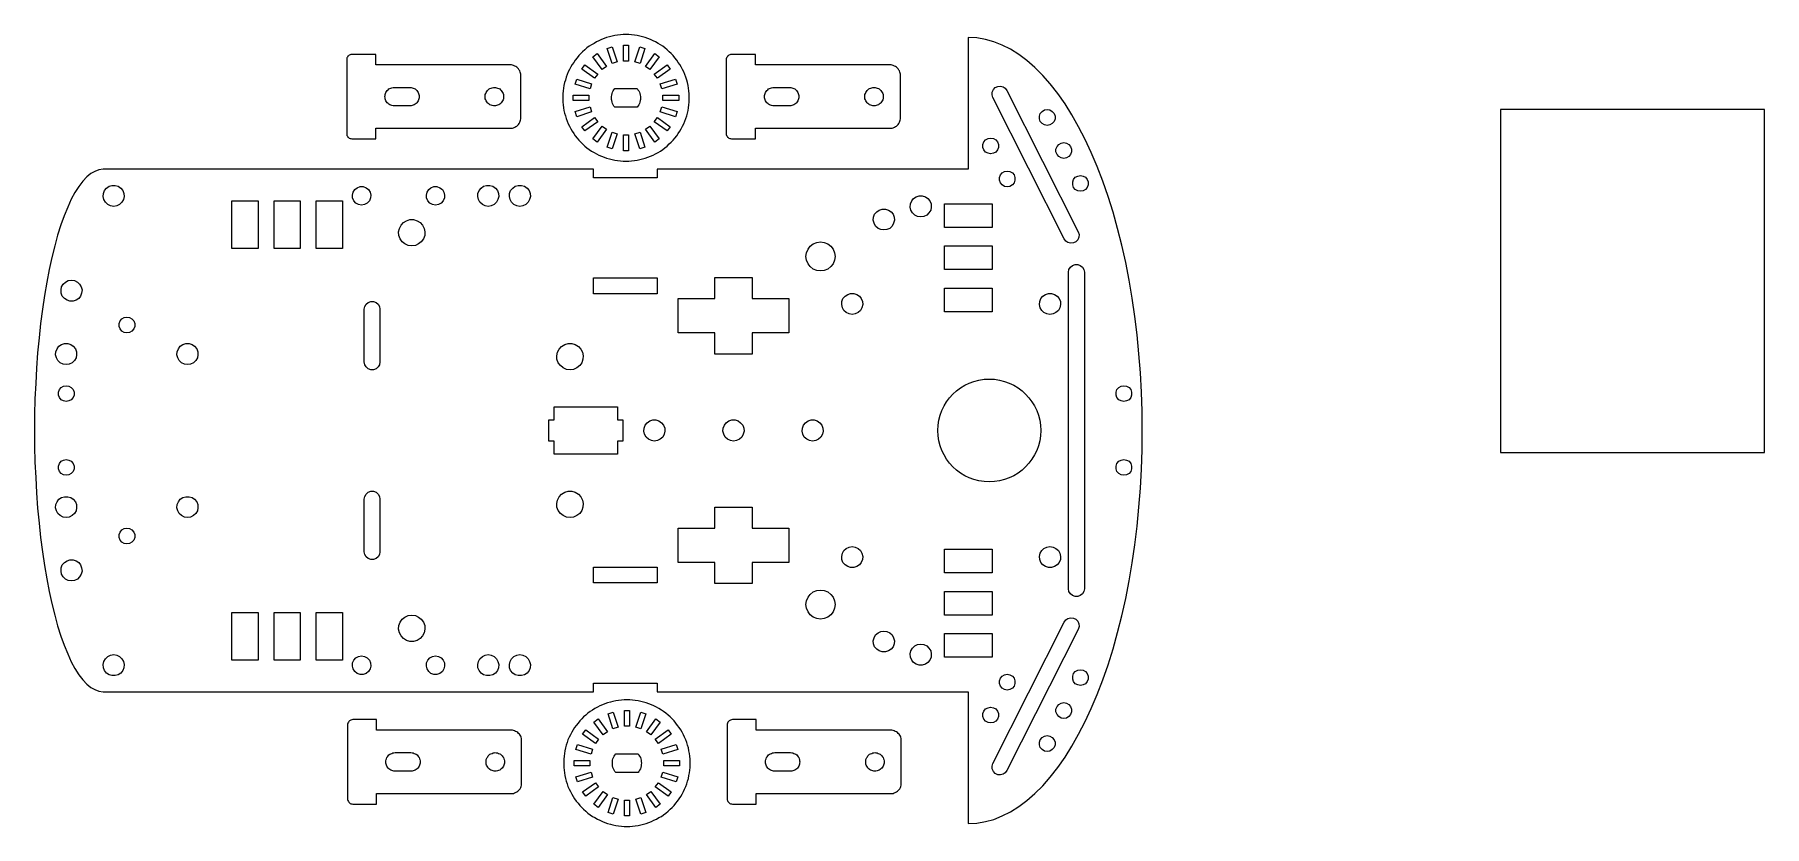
# Model space of a CAD drawing. Header units: inches. Extents: x -209 to 119, y 33 to 183.
import ezdxf

# ---------------------------------------------------------------- set-up
doc = ezdxf.new("R2010")
doc.units = ezdxf.units.IN
doc.header["$MEASUREMENT"] = 0
doc.layers.add('Layer 1', color=7, linetype='Continuous')

msp = doc.modelspace()

# ---------------------------------------------------------------- linework, layer by layer
msp.add_lwpolyline([(68.59, 168.8), (68.59, 103.8), (118.59, 103.8), (118.59, 168.8), (68.59, 168.8)])
msp.add_circle((-28.34, 107.98), 9.75)
at = {"layer": 'Layer 1', "lineweight": 0}
for points in [[(0.63, 111.63), (0.52, 115.26), (0.31, 118.89), (0.03, 122.49), (-0.33, 126.09), (-0.75, 129.58), (-1.24, 133.08), (-1.84, 136.5), (-2.48, 139.81), (-3.22, 143.09), (-4.03, 146.27), (-4.88, 149.37), (-5.83, 152.34), (-6.82, 155.23), (-7.88, 158.02), (-9.01, 160.66), (-10.17, 163.17), (-11.4, 165.57), (-12.67, 167.82), (-13.98, 169.91), (-15.36, 171.88), (-16.77, 173.68), (-18.21, 175.3), (-19.69, 176.82), (-21.21, 178.13), (-22.73, 179.25), (-24.32, 180.24), (-25.87, 181.05), (-27.49, 181.65), (-29.08, 182.11), (-30.7, 182.39), (-32.32, 182.46), (-32.32, 157.49), (-91.31, 157.49), (-91.31, 155.87), (-103.34, 155.87), (-103.34, 157.49), (-196.33, 157.49), (-197.11, 157.38), (-197.88, 157.1), (-198.66, 156.68), (-199.43, 156.04), (-200.18, 155.23), (-200.92, 154.24), (-201.66, 153.11), (-202.36, 151.81), (-203.03, 150.33), (-203.7, 148.7), (-204.34, 146.94), (-204.94, 145.03), (-205.5, 142.99), (-206.07, 140.8), (-206.56, 138.51), (-207.02, 136.11), (-207.44, 133.57), (-207.83, 130.99), (-208.18, 128.28), (-208.47, 125.53), (-208.75, 122.7), (-208.96, 119.81), (-209.1, 116.88), (-209.24, 113.96), (-209.31, 110.96), (-209.31, 107.96), (-209.31, 104.99), (-209.24, 102), (-209.1, 99.07), (-208.96, 96.14), (-208.75, 93.25), (-208.47, 90.42), (-208.18, 87.67), (-207.83, 84.96), (-207.44, 82.38), (-207.02, 79.84), (-206.56, 77.44), (-206.07, 75.15), (-205.5, 72.96), (-204.94, 70.92), (-204.34, 69.01), (-203.7, 67.25), (-203.03, 65.62), (-202.36, 64.14), (-201.66, 62.84), (-200.92, 61.67), (-200.18, 60.72), (-199.43, 59.91), (-198.66, 59.27), (-197.88, 58.85), (-197.11, 58.57), (-196.33, 58.46), (-103.34, 58.46), (-103.34, 60.09), (-91.31, 60.09), (-91.31, 58.46), (-32.32, 58.46), (-32.32, 33.49), (-30.7, 33.56), (-29.08, 33.84), (-27.49, 34.26), (-25.87, 34.9), (-24.32, 35.71), (-22.73, 36.7), (-21.21, 37.83), (-19.69, 39.13), (-18.21, 40.61), (-16.77, 42.27), (-15.36, 44.07), (-13.98, 46.05), (-12.67, 48.13), (-11.4, 50.38), (-10.17, 52.78), (-9.01, 55.29), (-7.88, 57.93), (-6.82, 60.72), (-5.83, 63.58), (-4.88, 66.58), (-4.03, 69.68), (-3.22, 72.86), (-2.48, 76.14), (-1.84, 79.45), (-1.24, 82.88), (-0.75, 86.33), (-0.33, 89.86), (0.03, 93.42), (0.31, 97.06), (0.52, 100.66), (0.63, 104.32), (0.66, 107.96), (0.63, 111.63)], [(-85.24, 171.81), (-85.28, 172.34), (-85.35, 172.87), (-85.45, 173.4), (-85.56, 173.93), (-85.7, 174.42), (-85.88, 174.95), (-86.05, 175.44), (-86.26, 175.94), (-86.48, 176.4), (-86.72, 176.89), (-87, 177.35), (-87.29, 177.77), (-87.6, 178.2), (-87.92, 178.62), (-88.27, 179.04), (-88.63, 179.43), (-89.02, 179.78), (-89.4, 180.14), (-89.83, 180.49), (-90.25, 180.81), (-90.67, 181.09), (-91.13, 181.37), (-91.59, 181.65), (-92.08, 181.86), (-92.54, 182.08), (-93.04, 182.29), (-93.57, 182.46), (-94.06, 182.61), (-94.59, 182.75), (-95.08, 182.85), (-95.61, 182.92), (-96.14, 182.99), (-96.67, 183.03), (-97.2, 183.03), (-97.73, 183.03), (-98.26, 182.99), (-98.79, 182.92), (-99.32, 182.85), (-99.85, 182.75), (-100.34, 182.61), (-100.87, 182.46), (-101.36, 182.29), (-101.86, 182.08), (-102.35, 181.86), (-102.81, 181.65), (-103.27, 181.37), (-103.73, 181.09), (-104.18, 180.81), (-104.61, 180.49), (-105, 180.14), (-105.42, 179.78), (-105.77, 179.43), (-106.16, 179.04), (-106.48, 178.62), (-106.83, 178.2), (-107.11, 177.77), (-107.43, 177.35), (-107.68, 176.89), (-107.92, 176.4), (-108.17, 175.94), (-108.38, 175.44), (-108.56, 174.95), (-108.7, 174.42), (-108.84, 173.93), (-108.98, 173.4), (-109.05, 172.87), (-109.12, 172.34), (-109.19, 171.81), (-109.19, 171.28), (-109.19, 170.75), (-109.19, 170.22), (-109.12, 169.69), (-109.05, 169.16), (-108.98, 168.67), (-108.84, 168.14), (-108.7, 167.61), (-108.56, 167.12), (-108.38, 166.62), (-108.17, 166.13), (-107.92, 165.64), (-107.68, 165.18), (-107.43, 164.72), (-107.11, 164.3), (-106.83, 163.84), (-106.48, 163.41), (-106.16, 163.03), (-105.77, 162.64), (-105.42, 162.29), (-105, 161.9), (-104.61, 161.58), (-104.18, 161.26), (-103.73, 160.95), (-103.27, 160.7), (-102.81, 160.42), (-102.35, 160.2), (-101.86, 159.96), (-101.36, 159.78), (-100.87, 159.6), (-100.34, 159.46), (-99.85, 159.32), (-99.32, 159.22), (-98.79, 159.15), (-98.26, 159.08), (-97.73, 159.04), (-97.2, 159.04), (-96.67, 159.04), (-96.14, 159.08), (-95.61, 159.15), (-95.08, 159.22), (-94.59, 159.32), (-94.06, 159.46), (-93.57, 159.6), (-93.04, 159.78), (-92.54, 159.96), (-92.08, 160.2), (-91.59, 160.42), (-91.13, 160.7), (-90.67, 160.95), (-90.25, 161.26), (-89.83, 161.58), (-89.4, 161.9), (-89.02, 162.29), (-88.63, 162.64), (-88.27, 163.03), (-87.92, 163.41), (-87.6, 163.84), (-87.29, 164.3), (-87, 164.72), (-86.72, 165.18), (-86.48, 165.64), (-86.26, 166.13), (-86.05, 166.62), (-85.88, 167.12), (-85.7, 167.61), (-85.56, 168.14), (-85.45, 168.67), (-85.35, 169.16), (-85.28, 169.69), (-85.24, 170.22), (-85.21, 170.75), (-85.21, 171.28), (-85.24, 171.81)], [(-99.81, 180.7), (-98.89, 177.84), (-99.85, 177.53), (-100.76, 180.38), (-99.81, 180.7)], [(-97.69, 181.02), (-96.71, 181.02), (-96.71, 178.02), (-97.69, 178.02), (-97.69, 181.02)], [(-94.55, 177.53), (-95.51, 177.84), (-94.59, 180.7), (-93.64, 180.38), (-94.55, 177.53)], [(-117.2, 175.71), (-117.27, 175.93), (-117.34, 176.14), (-117.45, 176.31), (-117.59, 176.53), (-117.73, 176.67), (-117.91, 176.84), (-118.08, 176.95), (-118.3, 177.06), (-118.51, 177.16), (-118.72, 177.23), (-118.93, 177.27), (-119.14, 177.27), (-144.65, 177.27), (-144.65, 179.28), (-149.16, 179.28), (-149.34, 179.24), (-149.52, 179.21), (-149.66, 179.14), (-149.8, 179.03), (-149.94, 178.93), (-150.01, 178.78), (-150.12, 178.61), (-150.15, 178.43), (-150.15, 178.25), (-150.15, 164.25), (-150.15, 164.11), (-150.12, 163.93), (-150.01, 163.76), (-149.94, 163.61), (-149.8, 163.51), (-149.66, 163.4), (-149.52, 163.33), (-149.34, 163.3), (-149.16, 163.26), (-144.65, 163.26), (-144.65, 165.27), (-119.14, 165.27), (-118.93, 165.27), (-118.72, 165.31), (-118.51, 165.38), (-118.3, 165.45), (-118.08, 165.59), (-117.91, 165.7), (-117.73, 165.84), (-117.59, 166.01), (-117.45, 166.19), (-117.34, 166.4), (-117.27, 166.61), (-117.2, 166.82), (-117.17, 167.04), (-117.17, 167.28), (-117.17, 175.26), (-117.17, 175.5), (-117.2, 175.71)], [(-105, 177.31), (-102.56, 175.55), (-103.16, 174.74), (-105.6, 176.5), (-105, 177.31)], [(-101.72, 176.4), (-103.48, 178.83), (-102.67, 179.43), (-100.9, 177), (-101.72, 176.4)], [(-91.73, 179.43), (-90.92, 178.83), (-92.68, 176.4), (-93.5, 177), (-91.73, 179.43)], [(-89.4, 177.31), (-88.84, 176.5), (-91.24, 174.74), (-91.84, 175.55), (-89.4, 177.31)], [(-45.24, 175.71), (-45.31, 175.93), (-45.38, 176.14), (-45.48, 176.31), (-45.62, 176.53), (-45.76, 176.67), (-45.94, 176.84), (-46.12, 176.95), (-46.33, 177.06), (-46.54, 177.16), (-46.75, 177.23), (-46.96, 177.27), (-47.18, 177.27), (-72.68, 177.27), (-72.68, 179.28), (-77.2, 179.28), (-77.37, 179.24), (-77.55, 179.21), (-77.69, 179.14), (-77.83, 179.03), (-77.97, 178.93), (-78.04, 178.78), (-78.15, 178.61), (-78.19, 178.43), (-78.19, 178.25), (-78.19, 164.25), (-78.19, 164.11), (-78.15, 163.93), (-78.04, 163.76), (-77.97, 163.61), (-77.83, 163.51), (-77.69, 163.4), (-77.55, 163.33), (-77.37, 163.3), (-77.2, 163.26), (-72.68, 163.26), (-72.68, 165.27), (-47.18, 165.27), (-46.96, 165.27), (-46.75, 165.31), (-46.54, 165.38), (-46.33, 165.45), (-46.12, 165.59), (-45.94, 165.7), (-45.76, 165.84), (-45.62, 166.01), (-45.48, 166.19), (-45.38, 166.4), (-45.31, 166.61), (-45.24, 166.82), (-45.2, 167.04), (-45.2, 167.28), (-45.2, 175.26), (-45.2, 175.5), (-45.24, 175.71)], [(-106.55, 174.6), (-103.73, 173.68), (-104.01, 172.73), (-106.87, 173.65), (-106.55, 174.6)], [(-87.85, 174.6), (-87.53, 173.65), (-90.39, 172.73), (-90.71, 173.68), (-87.85, 174.6)], [(-136.43, 171.06), (-136.46, 170.85), (-136.53, 170.63), (-136.61, 170.46), (-136.71, 170.28), (-136.85, 170.11), (-136.99, 169.96), (-137.17, 169.82), (-137.35, 169.72), (-137.52, 169.65), (-137.73, 169.58), (-137.95, 169.54), (-138.16, 169.51), (-141.16, 169.51), (-141.37, 169.54), (-141.58, 169.58), (-141.79, 169.65), (-141.97, 169.72), (-142.14, 169.82), (-142.32, 169.96), (-142.46, 170.11), (-142.6, 170.28), (-142.71, 170.46), (-142.78, 170.63), (-142.85, 170.85), (-142.88, 171.06), (-142.92, 171.27), (-142.88, 171.48), (-142.85, 171.69), (-142.78, 171.87), (-142.71, 172.08), (-142.6, 172.26), (-142.46, 172.43), (-142.32, 172.58), (-142.14, 172.72), (-141.97, 172.82), (-141.79, 172.89), (-141.58, 172.96), (-141.37, 173), (-141.16, 173.03), (-138.16, 173.03), (-137.95, 173), (-137.73, 172.96), (-137.52, 172.89), (-137.35, 172.82), (-137.17, 172.72), (-136.99, 172.58), (-136.85, 172.43), (-136.71, 172.26), (-136.61, 172.08), (-136.53, 171.87), (-136.46, 171.69), (-136.43, 171.48), (-136.39, 171.27), (-136.43, 171.06)], [(-120.41, 171.27), (-120.41, 171.06), (-120.45, 170.85), (-120.52, 170.63), (-120.62, 170.46), (-120.73, 170.28), (-120.84, 170.11), (-121.01, 169.96), (-121.15, 169.82), (-121.33, 169.72), (-121.54, 169.65), (-121.75, 169.58), (-121.96, 169.54), (-122.18, 169.51), (-122.35, 169.54), (-122.56, 169.58), (-122.78, 169.65), (-122.99, 169.72), (-123.16, 169.82), (-123.31, 169.96), (-123.48, 170.11), (-123.59, 170.28), (-123.69, 170.46), (-123.8, 170.63), (-123.87, 170.85), (-123.91, 171.06), (-123.91, 171.27), (-123.91, 171.48), (-123.87, 171.69), (-123.8, 171.87), (-123.69, 172.08), (-123.59, 172.26), (-123.48, 172.43), (-123.31, 172.58), (-123.16, 172.72), (-122.99, 172.82), (-122.78, 172.89), (-122.56, 172.96), (-122.35, 173), (-122.18, 173.03), (-121.96, 173), (-121.75, 172.96), (-121.54, 172.89), (-121.33, 172.82), (-121.15, 172.72), (-121.01, 172.58), (-120.84, 172.43), (-120.73, 172.26), (-120.62, 172.08), (-120.52, 171.87), (-120.45, 171.69), (-120.41, 171.48), (-120.41, 171.27)], [(-107.22, 170.54), (-107.22, 171.53), (-104.22, 171.53), (-104.22, 170.54), (-107.22, 170.54)], [(-99.32, 169.27), (-99.49, 169.48), (-99.63, 169.73), (-99.74, 169.98), (-99.85, 170.22), (-99.92, 170.51), (-99.95, 170.75), (-99.95, 171.03), (-99.95, 171.32), (-99.92, 171.56), (-99.85, 171.85), (-99.74, 172.09), (-99.63, 172.34), (-99.49, 172.55), (-99.32, 172.8), (-95.08, 172.8), (-94.94, 172.55), (-94.8, 172.34), (-94.66, 172.09), (-94.59, 171.85), (-94.52, 171.56), (-94.48, 171.32), (-94.45, 171.03), (-94.48, 170.75), (-94.52, 170.51), (-94.59, 170.22), (-94.66, 169.98), (-94.8, 169.73), (-94.94, 169.48), (-95.08, 169.27), (-99.32, 169.27)], [(-87.22, 170.54), (-90.21, 170.54), (-90.21, 171.53), (-87.22, 171.53), (-87.22, 170.54)], [(-64.46, 171.06), (-64.5, 170.85), (-64.57, 170.63), (-64.64, 170.46), (-64.74, 170.28), (-64.89, 170.11), (-65.03, 169.96), (-65.2, 169.82), (-65.38, 169.72), (-65.56, 169.65), (-65.77, 169.58), (-65.98, 169.54), (-66.19, 169.51), (-69.19, 169.51), (-69.4, 169.54), (-69.61, 169.58), (-69.82, 169.65), (-70, 169.72), (-70.18, 169.82), (-70.35, 169.96), (-70.49, 170.11), (-70.64, 170.28), (-70.74, 170.46), (-70.81, 170.63), (-70.88, 170.85), (-70.92, 171.06), (-70.95, 171.27), (-70.92, 171.48), (-70.88, 171.69), (-70.81, 171.87), (-70.74, 172.08), (-70.64, 172.26), (-70.49, 172.43), (-70.35, 172.58), (-70.18, 172.72), (-70, 172.82), (-69.82, 172.89), (-69.61, 172.96), (-69.4, 173), (-69.19, 173.03), (-66.19, 173.03), (-65.98, 173), (-65.77, 172.96), (-65.56, 172.89), (-65.38, 172.82), (-65.2, 172.72), (-65.03, 172.58), (-64.89, 172.43), (-64.74, 172.26), (-64.64, 172.08), (-64.57, 171.87), (-64.5, 171.69), (-64.46, 171.48), (-64.43, 171.27), (-64.46, 171.06)], [(-48.45, 171.27), (-48.45, 171.06), (-48.48, 170.85), (-48.55, 170.63), (-48.66, 170.46), (-48.76, 170.28), (-48.87, 170.11), (-49.05, 169.96), (-49.19, 169.82), (-49.36, 169.72), (-49.57, 169.65), (-49.79, 169.58), (-50, 169.54), (-50.21, 169.51), (-50.39, 169.54), (-50.6, 169.58), (-50.81, 169.65), (-51.02, 169.72), (-51.2, 169.82), (-51.34, 169.96), (-51.52, 170.11), (-51.62, 170.28), (-51.73, 170.46), (-51.83, 170.63), (-51.9, 170.85), (-51.94, 171.06), (-51.94, 171.27), (-51.94, 171.48), (-51.9, 171.69), (-51.83, 171.87), (-51.73, 172.08), (-51.62, 172.26), (-51.52, 172.43), (-51.34, 172.58), (-51.2, 172.72), (-51.02, 172.82), (-50.81, 172.89), (-50.6, 172.96), (-50.39, 173), (-50.21, 173.03), (-50, 173), (-49.79, 172.96), (-49.57, 172.89), (-49.36, 172.82), (-49.19, 172.72), (-49.05, 172.58), (-48.87, 172.43), (-48.76, 172.26), (-48.66, 172.08), (-48.55, 171.87), (-48.48, 171.69), (-48.45, 171.48), (-48.45, 171.27)], [(-27.77, 172.09), (-27.56, 172.59), (-27.21, 172.97), (-26.75, 173.19), (-26.22, 173.26), (-25.73, 173.15), (-25.3, 172.87), (-24.99, 172.45), (-11.47, 145.63), (-11.33, 145.14), (-11.37, 144.65), (-11.58, 144.15), (-11.93, 143.76), (-12.39, 143.55), (-12.92, 143.48), (-13.42, 143.59), (-13.84, 143.87), (-14.16, 144.29), (-27.67, 171.11), (-27.81, 171.6), (-27.77, 172.09)], [(-106.55, 167.47), (-106.87, 168.42), (-104.01, 169.34), (-103.73, 168.39), (-106.55, 167.47)], [(-105, 164.76), (-105.6, 165.57), (-103.16, 167.33), (-102.56, 166.52), (-105, 164.76)], [(-89.4, 164.76), (-91.84, 166.52), (-91.24, 167.33), (-88.84, 165.57), (-89.4, 164.76)], [(-87.85, 167.47), (-90.71, 168.39), (-90.39, 169.34), (-87.53, 168.42), (-87.85, 167.47)], [(-18.85, 167.58), (-18.67, 168.07), (-18.32, 168.46), (-17.9, 168.74), (-17.37, 168.81), (-16.84, 168.74), (-16.41, 168.46), (-16.06, 168.07), (-15.88, 167.58), (-15.88, 167.05), (-16.06, 166.55), (-16.41, 166.17), (-16.84, 165.92), (-17.37, 165.81), (-17.9, 165.92), (-18.32, 166.17), (-18.67, 166.55), (-18.85, 167.05), (-18.85, 167.58)], [(-102.67, 162.64), (-103.48, 163.24), (-101.72, 165.67), (-100.9, 165.07), (-102.67, 162.64)], [(-99.81, 161.37), (-100.76, 161.69), (-99.85, 164.54), (-98.89, 164.23), (-99.81, 161.37)], [(-96.71, 161.02), (-97.69, 161.02), (-97.69, 164.01), (-96.71, 164.01), (-96.71, 161.02)], [(-94.59, 161.37), (-95.51, 164.23), (-94.55, 164.54), (-93.64, 161.69), (-94.59, 161.37)], [(-91.73, 162.64), (-93.5, 165.07), (-92.68, 165.67), (-90.92, 163.24), (-91.73, 162.64)], [(-29.57, 162.18), (-29.4, 162.67), (-29.04, 163.06), (-28.58, 163.34), (-28.09, 163.41), (-27.56, 163.34), (-27.1, 163.06), (-26.79, 162.67), (-26.61, 162.18), (-26.61, 161.65), (-26.79, 161.16), (-27.1, 160.77), (-27.56, 160.52), (-28.09, 160.42), (-28.58, 160.52), (-29.04, 160.77), (-29.4, 161.16), (-29.57, 161.65), (-29.57, 162.18)], [(-15.71, 161.33), (-15.5, 161.83), (-15.18, 162.22), (-14.72, 162.46), (-14.23, 162.57), (-13.7, 162.46), (-13.24, 162.22), (-12.92, 161.83), (-12.74, 161.33), (-12.74, 160.8), (-12.92, 160.31), (-13.24, 159.92), (-13.7, 159.68), (-14.23, 159.57), (-14.72, 159.68), (-15.18, 159.92), (-15.5, 160.31), (-15.71, 160.8), (-15.71, 161.33)], [(-196.26, 152.9), (-196.05, 153.47), (-195.7, 153.92), (-195.2, 154.28), (-194.64, 154.45), (-194.04, 154.45), (-193.47, 154.28), (-192.98, 153.92), (-192.59, 153.47), (-192.38, 152.9), (-192.34, 152.34), (-192.45, 151.74), (-192.77, 151.24), (-193.19, 150.82), (-193.72, 150.57), (-194.32, 150.47), (-194.92, 150.57), (-195.45, 150.82), (-195.87, 151.24), (-196.19, 151.74), (-196.33, 152.34), (-196.26, 152.9)], [(-148.92, 153.18), (-148.6, 153.64), (-148.14, 154), (-147.61, 154.21), (-147.05, 154.21), (-146.48, 154), (-146.02, 153.64), (-145.71, 153.18), (-145.57, 152.62), (-145.64, 152.06), (-145.85, 151.53), (-146.24, 151.1), (-146.77, 150.82), (-147.33, 150.71), (-147.89, 150.82), (-148.39, 151.1), (-148.78, 151.53), (-149.02, 152.06), (-149.06, 152.62), (-148.92, 153.18)], [(-131.63, 152.06), (-131.84, 151.53), (-132.27, 151.1), (-132.76, 150.82), (-133.32, 150.71), (-133.89, 150.82), (-134.38, 151.1), (-134.77, 151.53), (-135.02, 152.06), (-135.05, 152.62), (-134.91, 153.18), (-134.59, 153.64), (-134.17, 154), (-133.61, 154.21), (-133.04, 154.21), (-132.48, 154), (-132.02, 153.64), (-131.74, 153.18), (-131.6, 152.62), (-131.63, 152.06)], [(-121.47, 151.74), (-121.75, 151.24), (-122.21, 150.82), (-122.74, 150.57), (-123.34, 150.47), (-123.91, 150.57), (-124.43, 150.82), (-124.89, 151.24), (-125.18, 151.74), (-125.32, 152.34), (-125.28, 152.9), (-125.07, 153.47), (-124.68, 153.92), (-124.19, 154.28), (-123.62, 154.45), (-123.02, 154.45), (-122.46, 154.28), (-121.96, 153.92), (-121.58, 153.47), (-121.37, 152.9), (-121.33, 152.34), (-121.47, 151.74)], [(-115.47, 151.74), (-115.76, 151.24), (-116.18, 150.82), (-116.74, 150.57), (-117.31, 150.47), (-117.91, 150.57), (-118.44, 150.82), (-118.9, 151.24), (-119.18, 151.74), (-119.32, 152.34), (-119.28, 152.9), (-119.07, 153.47), (-118.68, 153.92), (-118.19, 154.28), (-117.63, 154.45), (-117.03, 154.45), (-116.46, 154.28), (-115.97, 153.92), (-115.58, 153.47), (-115.37, 152.9), (-115.33, 152.34), (-115.47, 151.74)], [(-23.47, 155.94), (-23.47, 155.41), (-23.65, 154.91), (-23.96, 154.52), (-24.42, 154.24), (-24.92, 154.17), (-25.44, 154.24), (-25.9, 154.52), (-26.22, 154.91), (-26.4, 155.41), (-26.4, 155.94), (-26.22, 156.43), (-25.9, 156.82), (-25.44, 157.06), (-24.92, 157.17), (-24.42, 157.06), (-23.96, 156.82), (-23.65, 156.43), (-23.47, 155.94)], [(-9.61, 154.56), (-9.78, 154.07), (-10.1, 153.68), (-10.56, 153.4), (-11.05, 153.33), (-11.58, 153.4), (-12.04, 153.68), (-12.36, 154.07), (-12.53, 154.56), (-12.53, 155.09), (-12.36, 155.58), (-12.04, 155.97), (-11.58, 156.22), (-11.05, 156.32), (-10.56, 156.22), (-10.1, 155.97), (-9.78, 155.58), (-9.61, 155.09), (-9.61, 154.56)], [(-166.91, 142.46), (-171.92, 142.46), (-171.92, 151.49), (-166.91, 151.49), (-166.91, 142.46)], [(-158.94, 142.46), (-163.91, 142.46), (-163.91, 151.49), (-158.94, 151.49), (-158.94, 142.46)], [(-150.93, 142.46), (-155.94, 142.46), (-155.94, 151.49), (-150.93, 151.49), (-150.93, 142.46)], [(-39.45, 149.73), (-39.77, 149.23), (-40.19, 148.81), (-40.72, 148.56), (-41.32, 148.46), (-41.92, 148.56), (-42.45, 148.81), (-42.87, 149.23), (-43.19, 149.73), (-43.33, 150.33), (-43.26, 150.93), (-43.05, 151.49), (-42.7, 151.95), (-42.2, 152.27), (-41.64, 152.44), (-41.04, 152.44), (-40.44, 152.27), (-39.98, 151.95), (-39.59, 151.49), (-39.38, 150.93), (-39.34, 150.33), (-39.45, 149.73)], [(-36.84, 150.96), (-27.81, 150.96), (-27.81, 146.48), (-36.84, 146.48), (-36.84, 150.96)], [(-135.37, 144.96), (-135.62, 144.33), (-136.01, 143.76), (-136.53, 143.34), (-137.13, 143.06), (-137.84, 142.99), (-138.51, 143.06), (-139.11, 143.34), (-139.64, 143.76), (-140.03, 144.33), (-140.27, 144.96), (-140.31, 145.63), (-140.17, 146.3), (-139.85, 146.9), (-139.39, 147.4), (-138.83, 147.75), (-138.16, 147.96), (-137.49, 147.96), (-136.82, 147.75), (-136.25, 147.4), (-135.79, 146.9), (-135.48, 146.3), (-135.34, 145.63), (-135.37, 144.96)], [(-46.47, 147.26), (-46.75, 146.73), (-47.21, 146.3), (-47.74, 146.06), (-48.34, 145.99), (-48.9, 146.06), (-49.43, 146.3), (-49.89, 146.73), (-50.17, 147.26), (-50.32, 147.82), (-50.28, 148.42), (-50.07, 148.99), (-49.68, 149.44), (-49.19, 149.76), (-48.62, 149.94), (-48.02, 149.94), (-47.46, 149.76), (-46.96, 149.44), (-46.58, 148.99), (-46.36, 148.42), (-46.33, 147.82), (-46.47, 147.26)], [(-57.65, 140.27), (-57.94, 139.6), (-58.39, 139.04), (-58.96, 138.58), (-59.63, 138.33), (-60.33, 138.23), (-61.04, 138.33), (-61.71, 138.58), (-62.27, 139.04), (-62.7, 139.6), (-62.98, 140.27), (-63.09, 140.98), (-62.98, 141.68), (-62.7, 142.35), (-62.27, 142.92), (-61.71, 143.34), (-61.04, 143.62), (-60.33, 143.73), (-59.63, 143.62), (-58.96, 143.34), (-58.39, 142.92), (-57.94, 142.35), (-57.65, 141.68), (-57.58, 140.98), (-57.65, 140.27)], [(-36.84, 142.99), (-27.81, 142.99), (-27.81, 138.47), (-36.84, 138.47), (-36.84, 142.99)], [(-11.09, 139.28), (-10.66, 138.93), (-10.42, 138.47), (-10.31, 137.98), (-10.31, 77.97), (-10.42, 77.48), (-10.66, 77.02), (-11.09, 76.67), (-11.55, 76.49), (-12.07, 76.49), (-12.57, 76.67), (-12.96, 77.02), (-13.24, 77.48), (-13.31, 77.97), (-13.31, 137.98), (-13.24, 138.47), (-12.96, 138.93), (-12.57, 139.28), (-12.07, 139.46), (-11.55, 139.46), (-11.09, 139.28)], [(-200.39, 134.03), (-200.6, 133.46), (-200.95, 133.01), (-201.45, 132.69), (-202.01, 132.51), (-202.61, 132.51), (-203.17, 132.69), (-203.67, 133.01), (-204.06, 133.46), (-204.27, 134.03), (-204.3, 134.63), (-204.2, 135.19), (-203.88, 135.72), (-203.46, 136.11), (-202.93, 136.39), (-202.33, 136.46), (-201.73, 136.39), (-201.2, 136.11), (-200.78, 135.72), (-200.46, 135.19), (-200.32, 134.63), (-200.39, 134.03)], [(-103.34, 136.89), (-91.31, 136.89), (-91.31, 133.89), (-103.34, 133.89), (-103.34, 136.89)], [(-66.33, 126.48), (-73.32, 126.48), (-73.32, 122.46), (-80.34, 122.46), (-80.34, 126.48), (-87.32, 126.48), (-87.32, 132.97), (-80.34, 132.97), (-80.34, 136.96), (-73.32, 136.96), (-73.32, 132.97), (-66.33, 132.97), (-66.33, 126.48)], [(-36.84, 134.98), (-27.81, 134.98), (-27.81, 130.47), (-36.84, 130.47), (-36.84, 134.98)], [(-143.84, 120.98), (-143.91, 120.45), (-144.19, 120.02), (-144.58, 119.67), (-145.07, 119.49), (-145.6, 119.49), (-146.06, 119.67), (-146.48, 120.02), (-146.73, 120.45), (-146.84, 120.98), (-146.84, 130.96), (-146.73, 131.49), (-146.48, 131.95), (-146.06, 132.26), (-145.6, 132.44), (-145.07, 132.44), (-144.58, 132.26), (-144.19, 131.95), (-143.91, 131.49), (-143.84, 130.96), (-143.84, 120.98)], [(-52.47, 131.24), (-52.75, 130.71), (-53.21, 130.32), (-53.74, 130.08), (-54.34, 129.97), (-54.9, 130.08), (-55.47, 130.32), (-55.89, 130.71), (-56.17, 131.24), (-56.31, 131.84), (-56.28, 132.41), (-56.07, 132.97), (-55.68, 133.43), (-55.18, 133.78), (-54.62, 133.96), (-54.02, 133.96), (-53.46, 133.78), (-52.96, 133.43), (-52.61, 132.97), (-52.36, 132.41), (-52.33, 131.84), (-52.47, 131.24)], [(-14.97, 131.24), (-15.25, 130.71), (-15.71, 130.32), (-16.24, 130.08), (-16.84, 129.97), (-17.4, 130.08), (-17.97, 130.32), (-18.39, 130.71), (-18.67, 131.24), (-18.81, 131.84), (-18.78, 132.41), (-18.57, 132.97), (-18.18, 133.43), (-17.68, 133.78), (-17.12, 133.96), (-16.52, 133.96), (-15.96, 133.78), (-15.46, 133.43), (-15.11, 132.97), (-14.86, 132.41), (-14.83, 131.84), (-14.97, 131.24)], [(-190.33, 127.71), (-190.51, 127.22), (-190.86, 126.83), (-191.32, 126.55), (-191.81, 126.48), (-192.34, 126.55), (-192.8, 126.83), (-193.12, 127.22), (-193.3, 127.71), (-193.3, 128.24), (-193.12, 128.74), (-192.8, 129.12), (-192.34, 129.37), (-191.81, 129.48), (-191.32, 129.37), (-190.86, 129.12), (-190.51, 128.74), (-190.33, 128.24), (-190.33, 127.71)], [(-205.26, 122.92), (-205.04, 123.48), (-204.69, 123.94), (-204.2, 124.29), (-203.63, 124.47), (-203.03, 124.47), (-202.47, 124.29), (-201.97, 123.94), (-201.59, 123.48), (-201.38, 122.92), (-201.34, 122.32), (-201.45, 121.75), (-201.76, 121.22), (-202.19, 120.83), (-202.75, 120.55), (-203.32, 120.48), (-203.92, 120.55), (-204.44, 120.83), (-204.9, 121.22), (-205.19, 121.75), (-205.33, 122.32), (-205.26, 122.92)], [(-178.44, 121.75), (-178.76, 121.22), (-179.19, 120.83), (-179.75, 120.55), (-180.31, 120.48), (-180.91, 120.55), (-181.44, 120.83), (-181.9, 121.22), (-182.18, 121.75), (-182.33, 122.32), (-182.29, 122.92), (-182.04, 123.48), (-181.69, 123.94), (-181.2, 124.29), (-180.63, 124.47), (-180.03, 124.47), (-179.47, 124.29), (-178.97, 123.94), (-178.59, 123.48), (-178.37, 122.92), (-178.34, 122.32), (-178.44, 121.75)], [(-110.18, 122.81), (-109.86, 123.41), (-109.41, 123.9), (-108.81, 124.26), (-108.17, 124.47), (-107.47, 124.47), (-106.83, 124.26), (-106.23, 123.9), (-105.77, 123.41), (-105.45, 122.81), (-105.31, 122.14), (-105.38, 121.47), (-105.6, 120.83), (-105.98, 120.27), (-106.51, 119.85), (-107.15, 119.56), (-107.82, 119.46), (-108.49, 119.56), (-109.12, 119.85), (-109.65, 120.27), (-110.04, 120.83), (-110.29, 121.47), (-110.32, 122.14), (-110.18, 122.81)], [(-202.01, 114.24), (-202.36, 113.81), (-202.82, 113.57), (-203.32, 113.46), (-203.84, 113.57), (-204.3, 113.81), (-204.62, 114.24), (-204.8, 114.7), (-204.8, 115.23), (-204.62, 115.72), (-204.3, 116.11), (-203.84, 116.39), (-203.32, 116.46), (-202.82, 116.39), (-202.36, 116.11), (-202.01, 115.72), (-201.83, 115.23), (-201.83, 114.7), (-202.01, 114.24)], [(-1.35, 114.7), (-1.53, 114.24), (-1.84, 113.81), (-2.3, 113.57), (-2.83, 113.46), (-3.33, 113.57), (-3.78, 113.81), (-4.14, 114.24), (-4.31, 114.7), (-4.31, 115.23), (-4.14, 115.72), (-3.78, 116.11), (-3.33, 116.39), (-2.83, 116.46), (-2.3, 116.39), (-1.84, 116.11), (-1.53, 115.72), (-1.35, 115.23), (-1.35, 114.7)], [(-110.82, 103.48), (-110.82, 105.98), (-111.84, 105.98), (-111.84, 109.97), (-110.82, 109.97), (-110.82, 112.47), (-98.82, 112.47), (-98.82, 109.97), (-97.83, 109.97), (-97.83, 105.98), (-98.82, 105.98), (-98.82, 103.48), (-110.82, 103.48)], [(-89.97, 107.25), (-90.25, 106.72), (-90.71, 106.34), (-91.24, 106.05), (-91.84, 105.98), (-92.4, 106.05), (-92.97, 106.34), (-93.39, 106.72), (-93.67, 107.25), (-93.81, 107.82), (-93.78, 108.42), (-93.57, 108.98), (-93.18, 109.44), (-92.68, 109.79), (-92.12, 109.97), (-91.52, 109.97), (-90.96, 109.79), (-90.46, 109.44), (-90.07, 108.98), (-89.86, 108.42), (-89.83, 107.82), (-89.97, 107.25)], [(-78.82, 107.82), (-78.78, 108.42), (-78.54, 108.98), (-78.19, 109.44), (-77.69, 109.79), (-77.13, 109.97), (-76.53, 109.97), (-75.96, 109.79), (-75.47, 109.44), (-75.08, 108.98), (-74.87, 108.42), (-74.83, 107.82), (-74.97, 107.25), (-75.26, 106.72), (-75.68, 106.34), (-76.24, 106.05), (-76.81, 105.98), (-77.41, 106.05), (-77.94, 106.34), (-78.4, 106.72), (-78.68, 107.25), (-78.82, 107.82)], [(-63.69, 107.25), (-63.83, 107.82), (-63.76, 108.42), (-63.54, 108.98), (-63.19, 109.44), (-62.7, 109.79), (-62.13, 109.97), (-61.53, 109.97), (-60.97, 109.79), (-60.48, 109.44), (-60.09, 108.98), (-59.88, 108.42), (-59.84, 107.82), (-59.95, 107.25), (-60.26, 106.72), (-60.69, 106.34), (-61.22, 106.05), (-61.82, 105.98), (-62.42, 106.05), (-62.95, 106.34), (-63.4, 106.72), (-63.69, 107.25)], [(-201.83, 101.22), (-201.83, 100.73), (-202.01, 100.23), (-202.36, 99.81), (-202.82, 99.56), (-203.32, 99.49), (-203.84, 99.56), (-204.3, 99.81), (-204.62, 100.23), (-204.8, 100.73), (-204.8, 101.22), (-204.62, 101.71), (-204.3, 102.14), (-203.84, 102.38), (-203.32, 102.49), (-202.82, 102.38), (-202.36, 102.14), (-202.01, 101.71), (-201.83, 101.22)], [(-1.35, 100.73), (-1.53, 100.23), (-1.84, 99.81), (-2.3, 99.56), (-2.83, 99.49), (-3.33, 99.56), (-3.78, 99.81), (-4.14, 100.23), (-4.31, 100.73), (-4.31, 101.22), (-4.14, 101.71), (-3.78, 102.14), (-3.33, 102.38), (-2.83, 102.49), (-2.3, 102.38), (-1.84, 102.14), (-1.53, 101.71), (-1.35, 101.22), (-1.35, 100.73)], [(-204.44, 91.84), (-204.9, 92.22), (-205.19, 92.75), (-205.33, 93.32), (-205.26, 93.92), (-205.04, 94.48), (-204.69, 94.94), (-204.2, 95.29), (-203.63, 95.43), (-203.03, 95.43), (-202.47, 95.29), (-201.97, 94.94), (-201.59, 94.48), (-201.38, 93.92), (-201.34, 93.32), (-201.45, 92.75), (-201.76, 92.22), (-202.19, 91.84), (-202.75, 91.55), (-203.32, 91.48), (-203.92, 91.55), (-204.44, 91.84)], [(-178.44, 92.75), (-178.76, 92.22), (-179.19, 91.84), (-179.75, 91.55), (-180.31, 91.48), (-180.91, 91.55), (-181.44, 91.84), (-181.9, 92.22), (-182.18, 92.75), (-182.33, 93.32), (-182.29, 93.92), (-182.04, 94.48), (-181.69, 94.94), (-181.2, 95.29), (-180.63, 95.43), (-180.03, 95.43), (-179.47, 95.29), (-178.97, 94.94), (-178.59, 94.48), (-178.37, 93.92), (-178.34, 93.32), (-178.44, 92.75)], [(-143.84, 84.96), (-143.91, 84.46), (-144.19, 84), (-144.58, 83.69), (-145.07, 83.51), (-145.6, 83.51), (-146.06, 83.69), (-146.48, 84), (-146.73, 84.46), (-146.84, 84.96), (-146.84, 94.98), (-146.73, 95.47), (-146.48, 95.93), (-146.06, 96.28), (-145.6, 96.46), (-145.07, 96.46), (-144.58, 96.28), (-144.19, 95.93), (-143.91, 95.47), (-143.84, 94.98), (-143.84, 84.96)], [(-105.38, 93.46), (-105.6, 92.82), (-105.98, 92.26), (-106.51, 91.84), (-107.15, 91.55), (-107.82, 91.48), (-108.49, 91.55), (-109.12, 91.84), (-109.65, 92.26), (-110.04, 92.82), (-110.29, 93.46), (-110.32, 94.13), (-110.18, 94.8), (-109.86, 95.4), (-109.41, 95.93), (-108.81, 96.28), (-108.17, 96.46), (-107.47, 96.46), (-106.83, 96.28), (-106.23, 95.93), (-105.77, 95.4), (-105.45, 94.8), (-105.31, 94.13), (-105.38, 93.46)], [(-66.33, 82.98), (-73.32, 82.98), (-73.32, 78.96), (-80.34, 78.96), (-80.34, 82.98), (-87.32, 82.98), (-87.32, 89.47), (-80.34, 89.47), (-80.34, 93.46), (-73.32, 93.46), (-73.32, 89.47), (-66.33, 89.47), (-66.33, 82.98)], [(-190.33, 87.71), (-190.51, 87.21), (-190.86, 86.83), (-191.32, 86.58), (-191.81, 86.47), (-192.34, 86.58), (-192.8, 86.83), (-193.12, 87.21), (-193.3, 87.71), (-193.3, 88.24), (-193.12, 88.73), (-192.8, 89.12), (-192.34, 89.37), (-191.81, 89.47), (-191.32, 89.37), (-190.86, 89.12), (-190.51, 88.73), (-190.33, 88.24), (-190.33, 87.71)], [(-52.36, 83.55), (-52.61, 82.98), (-52.96, 82.52), (-53.46, 82.17), (-54.02, 81.99), (-54.62, 81.99), (-55.18, 82.17), (-55.68, 82.52), (-56.07, 82.98), (-56.28, 83.55), (-56.31, 84.11), (-56.17, 84.71), (-55.89, 85.2), (-55.47, 85.63), (-54.9, 85.87), (-54.34, 85.98), (-53.74, 85.87), (-53.21, 85.63), (-52.75, 85.2), (-52.47, 84.71), (-52.33, 84.11), (-52.36, 83.55)], [(-36.84, 80.97), (-36.84, 85.49), (-27.81, 85.49), (-27.81, 80.97), (-36.84, 80.97)], [(-14.83, 84.11), (-14.86, 83.55), (-15.11, 82.98), (-15.46, 82.52), (-15.96, 82.17), (-16.52, 81.99), (-17.12, 81.99), (-17.68, 82.17), (-18.18, 82.52), (-18.57, 82.98), (-18.78, 83.55), (-18.81, 84.11), (-18.67, 84.71), (-18.39, 85.2), (-17.97, 85.63), (-17.4, 85.87), (-16.84, 85.98), (-16.24, 85.87), (-15.71, 85.63), (-15.25, 85.2), (-14.97, 84.71), (-14.83, 84.11)], [(-200.46, 80.76), (-200.78, 80.23), (-201.2, 79.81), (-201.73, 79.56), (-202.33, 79.49), (-202.93, 79.56), (-203.46, 79.81), (-203.88, 80.23), (-204.2, 80.76), (-204.3, 81.32), (-204.27, 81.92), (-204.06, 82.49), (-203.67, 82.95), (-203.17, 83.26), (-202.61, 83.44), (-202.01, 83.44), (-201.45, 83.26), (-200.95, 82.95), (-200.6, 82.49), (-200.39, 81.92), (-200.32, 81.32), (-200.46, 80.76)], [(-91.31, 79.07), (-103.34, 79.07), (-103.34, 82.06), (-91.31, 82.06), (-91.31, 79.07)], [(-57.65, 74.27), (-57.94, 73.6), (-58.39, 73.03), (-58.96, 72.61), (-59.63, 72.33), (-60.33, 72.22), (-61.04, 72.33), (-61.71, 72.61), (-62.27, 73.03), (-62.7, 73.6), (-62.98, 74.27), (-63.09, 74.97), (-62.98, 75.68), (-62.7, 76.35), (-62.27, 76.91), (-61.71, 77.37), (-61.04, 77.62), (-60.33, 77.72), (-59.63, 77.62), (-58.96, 77.37), (-58.39, 76.91), (-57.94, 76.35), (-57.65, 75.68), (-57.58, 74.97), (-57.65, 74.27)], [(-27.81, 77.48), (-27.81, 72.96), (-36.84, 72.96), (-36.84, 77.48), (-27.81, 77.48)], [(-166.91, 64.46), (-171.92, 64.46), (-171.92, 73.46), (-166.91, 73.46), (-166.91, 64.46)], [(-158.94, 64.46), (-163.91, 64.46), (-163.91, 73.46), (-158.94, 73.46), (-158.94, 64.46)], [(-150.93, 64.46), (-155.94, 64.46), (-155.94, 73.46), (-150.93, 73.46), (-150.93, 64.46)], [(-135.48, 69.65), (-135.79, 69.05), (-136.25, 68.52), (-136.82, 68.16), (-137.49, 67.99), (-138.16, 67.99), (-138.83, 68.16), (-139.39, 68.52), (-139.85, 69.05), (-140.17, 69.65), (-140.31, 70.32), (-140.27, 70.99), (-140.03, 71.62), (-139.64, 72.19), (-139.11, 72.61), (-138.51, 72.89), (-137.84, 72.96), (-137.13, 72.89), (-136.53, 72.61), (-136.01, 72.19), (-135.62, 71.62), (-135.37, 70.99), (-135.34, 70.32), (-135.48, 69.65)], [(-24.99, 43.51), (-25.3, 43.08), (-25.73, 42.8), (-26.22, 42.69), (-26.75, 42.73), (-27.21, 42.98), (-27.56, 43.36), (-27.77, 43.82), (-27.81, 44.35), (-27.67, 44.85), (-14.16, 71.66), (-13.84, 72.08), (-13.42, 72.36), (-12.92, 72.47), (-12.39, 72.4), (-11.93, 72.19), (-11.58, 71.8), (-11.37, 71.3), (-11.33, 70.81), (-11.47, 70.28), (-24.99, 43.51)], [(-46.36, 67.53), (-46.58, 66.97), (-46.96, 66.51), (-47.46, 66.19), (-48.02, 66.01), (-48.62, 66.01), (-49.19, 66.19), (-49.68, 66.51), (-50.07, 66.97), (-50.28, 67.53), (-50.32, 68.13), (-50.17, 68.69), (-49.89, 69.22), (-49.43, 69.61), (-48.9, 69.89), (-48.34, 69.96), (-47.74, 69.89), (-47.21, 69.61), (-46.75, 69.22), (-46.47, 68.69), (-46.33, 68.13), (-46.36, 67.53)], [(-36.84, 64.99), (-36.84, 69.47), (-27.81, 69.47), (-27.81, 64.99), (-36.84, 64.99)], [(-39.38, 65.02), (-39.59, 64.46), (-39.98, 64), (-40.44, 63.68), (-41.04, 63.51), (-41.64, 63.51), (-42.2, 63.68), (-42.7, 64), (-43.05, 64.46), (-43.26, 65.02), (-43.33, 65.62), (-43.19, 66.19), (-42.87, 66.72), (-42.45, 67.14), (-41.92, 67.39), (-41.32, 67.46), (-40.72, 67.39), (-40.19, 67.14), (-39.77, 66.72), (-39.45, 66.19), (-39.34, 65.62), (-39.38, 65.02)], [(-192.38, 63.01), (-192.59, 62.48), (-192.98, 61.99), (-193.47, 61.67), (-194.04, 61.5), (-194.64, 61.5), (-195.2, 61.67), (-195.7, 61.99), (-196.05, 62.48), (-196.26, 63.01), (-196.33, 63.61), (-196.19, 64.21), (-195.87, 64.71), (-195.45, 65.13), (-194.92, 65.38), (-194.32, 65.48), (-193.72, 65.38), (-193.19, 65.13), (-192.77, 64.71), (-192.45, 64.21), (-192.34, 63.61), (-192.38, 63.01)], [(-145.71, 62.77), (-146.02, 62.27), (-146.48, 61.92), (-147.05, 61.74), (-147.61, 61.74), (-148.14, 61.92), (-148.6, 62.27), (-148.92, 62.77), (-149.06, 63.33), (-149.02, 63.9), (-148.78, 64.43), (-148.39, 64.85), (-147.89, 65.13), (-147.33, 65.24), (-146.77, 65.13), (-146.24, 64.85), (-145.85, 64.43), (-145.64, 63.9), (-145.57, 63.33), (-145.71, 62.77)], [(-131.74, 62.77), (-132.02, 62.27), (-132.48, 61.92), (-133.04, 61.74), (-133.61, 61.74), (-134.17, 61.92), (-134.59, 62.27), (-134.91, 62.77), (-135.05, 63.33), (-135.02, 63.9), (-134.77, 64.43), (-134.38, 64.85), (-133.89, 65.13), (-133.32, 65.24), (-132.76, 65.13), (-132.27, 64.85), (-131.84, 64.43), (-131.63, 63.9), (-131.6, 63.33), (-131.74, 62.77)], [(-121.37, 63.01), (-121.58, 62.48), (-121.96, 61.99), (-122.46, 61.67), (-123.02, 61.5), (-123.62, 61.5), (-124.19, 61.67), (-124.68, 61.99), (-125.07, 62.48), (-125.28, 63.01), (-125.32, 63.61), (-125.18, 64.21), (-124.89, 64.71), (-124.43, 65.13), (-123.91, 65.38), (-123.34, 65.48), (-122.74, 65.38), (-122.21, 65.13), (-121.75, 64.71), (-121.47, 64.21), (-121.33, 63.61), (-121.37, 63.01)], [(-115.37, 63.01), (-115.58, 62.48), (-115.97, 61.99), (-116.46, 61.67), (-117.03, 61.5), (-117.63, 61.5), (-118.19, 61.67), (-118.68, 61.99), (-119.07, 62.48), (-119.28, 63.01), (-119.32, 63.61), (-119.18, 64.21), (-118.9, 64.71), (-118.44, 65.13), (-117.91, 65.38), (-117.31, 65.48), (-116.74, 65.38), (-116.18, 65.13), (-115.76, 64.71), (-115.47, 64.21), (-115.33, 63.61), (-115.37, 63.01)], [(-9.61, 60.86), (-9.78, 60.37), (-10.1, 59.98), (-10.56, 59.73), (-11.05, 59.63), (-11.58, 59.73), (-12.04, 59.98), (-12.36, 60.37), (-12.53, 60.86), (-12.53, 61.39), (-12.36, 61.89), (-12.04, 62.27), (-11.58, 62.56), (-11.05, 62.63), (-10.56, 62.56), (-10.1, 62.27), (-9.78, 61.89), (-9.61, 61.39), (-9.61, 60.86)], [(-23.47, 60.54), (-23.47, 60.02), (-23.65, 59.52), (-23.96, 59.13), (-24.42, 58.85), (-24.92, 58.78), (-25.44, 58.85), (-25.9, 59.13), (-26.22, 59.52), (-26.4, 60.02), (-26.4, 60.54), (-26.22, 61.04), (-25.9, 61.43), (-25.44, 61.67), (-24.92, 61.78), (-24.42, 61.67), (-23.96, 61.43), (-23.65, 61.04), (-23.47, 60.54)], [(-85.06, 45.69), (-85.1, 46.22), (-85.17, 46.75), (-85.28, 47.28), (-85.38, 47.81), (-85.52, 48.3), (-85.7, 48.83), (-85.88, 49.33), (-86.09, 49.82), (-86.3, 50.28), (-86.55, 50.77), (-86.83, 51.23), (-87.11, 51.65), (-87.43, 52.08), (-87.75, 52.5), (-88.1, 52.92), (-88.45, 53.31), (-88.84, 53.67), (-89.23, 54.02), (-89.65, 54.37), (-90.07, 54.69), (-90.5, 54.97), (-90.96, 55.25), (-91.41, 55.54), (-91.91, 55.75), (-92.37, 55.96), (-92.86, 56.17), (-93.39, 56.35), (-93.88, 56.49), (-94.41, 56.63), (-94.91, 56.73), (-95.44, 56.81), (-95.97, 56.88), (-96.49, 56.91), (-97.02, 56.91), (-97.55, 56.91), (-98.08, 56.88), (-98.61, 56.81), (-99.14, 56.73), (-99.67, 56.63), (-100.16, 56.49), (-100.69, 56.35), (-101.19, 56.17), (-101.68, 55.96), (-102.17, 55.75), (-102.63, 55.54), (-103.09, 55.25), (-103.55, 54.97), (-104.01, 54.69), (-104.43, 54.37), (-104.82, 54.02), (-105.24, 53.67), (-105.6, 53.31), (-105.98, 52.92), (-106.3, 52.5), (-106.65, 52.08), (-106.94, 51.65), (-107.25, 51.23), (-107.5, 50.77), (-107.75, 50.28), (-107.99, 49.82), (-108.21, 49.33), (-108.38, 48.83), (-108.52, 48.3), (-108.67, 47.81), (-108.81, 47.28), (-108.88, 46.75), (-108.95, 46.22), (-109.02, 45.69), (-109.02, 45.16), (-109.02, 44.63), (-109.02, 44.11), (-108.95, 43.58), (-108.88, 43.05), (-108.81, 42.55), (-108.67, 42.02), (-108.52, 41.49), (-108.38, 41), (-108.21, 40.51), (-107.99, 40.01), (-107.75, 39.52), (-107.5, 39.06), (-107.25, 38.6), (-106.94, 38.18), (-106.65, 37.72), (-106.3, 37.3), (-105.98, 36.91), (-105.6, 36.52), (-105.24, 36.17), (-104.82, 35.78), (-104.43, 35.46), (-104.01, 35.14), (-103.55, 34.83), (-103.09, 34.58), (-102.63, 34.3), (-102.17, 34.09), (-101.68, 33.84), (-101.19, 33.66), (-100.69, 33.49), (-100.16, 33.35), (-99.67, 33.2), (-99.14, 33.1), (-98.61, 33.03), (-98.08, 32.96), (-97.55, 32.92), (-97.02, 32.92), (-96.49, 32.92), (-95.97, 32.96), (-95.44, 33.03), (-94.91, 33.1), (-94.41, 33.2), (-93.88, 33.35), (-93.39, 33.49), (-92.86, 33.66), (-92.37, 33.84), (-91.91, 34.09), (-91.41, 34.3), (-90.96, 34.58), (-90.5, 34.83), (-90.07, 35.14), (-89.65, 35.46), (-89.23, 35.78), (-88.84, 36.17), (-88.45, 36.52), (-88.1, 36.91), (-87.75, 37.3), (-87.43, 37.72), (-87.11, 38.18), (-86.83, 38.6), (-86.55, 39.06), (-86.3, 39.52), (-86.09, 40.01), (-85.88, 40.51), (-85.7, 41), (-85.52, 41.49), (-85.38, 42.02), (-85.28, 42.55), (-85.17, 43.05), (-85.1, 43.58), (-85.06, 44.11), (-85.03, 44.63), (-85.03, 45.16), (-85.06, 45.69)], [(-12.74, 54.62), (-12.92, 54.12), (-13.24, 53.74), (-13.7, 53.45), (-14.23, 53.38), (-14.72, 53.45), (-15.18, 53.74), (-15.5, 54.12), (-15.71, 54.62), (-15.71, 55.15), (-15.5, 55.64), (-15.18, 56.03), (-14.72, 56.28), (-14.23, 56.38), (-13.7, 56.28), (-13.24, 56.03), (-12.92, 55.64), (-12.74, 55.15), (-12.74, 54.62)], [(-117.03, 49.6), (-117.1, 49.81), (-117.17, 50.02), (-117.27, 50.2), (-117.41, 50.41), (-117.56, 50.55), (-117.73, 50.73), (-117.91, 50.83), (-118.12, 50.94), (-118.33, 51.04), (-118.54, 51.11), (-118.75, 51.15), (-118.97, 51.15), (-144.47, 51.15), (-144.47, 53.16), (-148.99, 53.16), (-149.16, 53.12), (-149.34, 53.09), (-149.48, 53.02), (-149.62, 52.91), (-149.76, 52.81), (-149.83, 52.67), (-149.94, 52.49), (-149.98, 52.31), (-149.98, 52.14), (-149.98, 38.13), (-149.98, 37.99), (-149.94, 37.81), (-149.83, 37.64), (-149.76, 37.5), (-149.62, 37.39), (-149.48, 37.28), (-149.34, 37.21), (-149.16, 37.18), (-148.99, 37.14), (-144.47, 37.14), (-144.47, 39.15), (-118.97, 39.15), (-118.75, 39.15), (-118.54, 39.19), (-118.33, 39.26), (-118.12, 39.33), (-117.91, 39.47), (-117.73, 39.58), (-117.56, 39.72), (-117.41, 39.9), (-117.27, 40.07), (-117.17, 40.28), (-117.1, 40.5), (-117.03, 40.71), (-116.99, 40.92), (-116.99, 41.17), (-116.99, 49.14), (-116.99, 49.39), (-117.03, 49.6)], [(-101.54, 50.28), (-103.3, 52.71), (-102.49, 53.31), (-100.73, 50.88), (-101.54, 50.28)], [(-99.63, 54.58), (-98.72, 51.73), (-99.67, 51.41), (-100.59, 54.27), (-99.63, 54.58)], [(-97.52, 54.9), (-96.53, 54.9), (-96.53, 51.9), (-97.52, 51.9), (-97.52, 54.9)], [(-94.38, 51.41), (-95.33, 51.73), (-94.41, 54.58), (-93.46, 54.27), (-94.38, 51.41)], [(-91.56, 53.31), (-90.74, 52.71), (-92.51, 50.28), (-93.32, 50.88), (-91.56, 53.31)], [(-45.06, 49.6), (-45.13, 49.81), (-45.2, 50.02), (-45.31, 50.2), (-45.45, 50.41), (-45.59, 50.55), (-45.76, 50.73), (-45.94, 50.83), (-46.15, 50.94), (-46.36, 51.04), (-46.58, 51.11), (-46.79, 51.15), (-47, 51.15), (-72.51, 51.15), (-72.51, 53.16), (-77.02, 53.16), (-77.2, 53.12), (-77.37, 53.09), (-77.51, 53.02), (-77.66, 52.91), (-77.8, 52.81), (-77.87, 52.67), (-77.97, 52.49), (-78.01, 52.31), (-78.01, 52.14), (-78.01, 38.13), (-78.01, 37.99), (-77.97, 37.81), (-77.87, 37.64), (-77.8, 37.5), (-77.66, 37.39), (-77.51, 37.28), (-77.37, 37.21), (-77.2, 37.18), (-77.02, 37.14), (-72.51, 37.14), (-72.51, 39.15), (-47, 39.15), (-46.79, 39.15), (-46.58, 39.19), (-46.36, 39.26), (-46.15, 39.33), (-45.94, 39.47), (-45.76, 39.58), (-45.59, 39.72), (-45.45, 39.9), (-45.31, 40.07), (-45.2, 40.28), (-45.13, 40.5), (-45.06, 40.71), (-45.02, 40.92), (-45.02, 41.17), (-45.02, 49.14), (-45.02, 49.39), (-45.06, 49.6)], [(-28.58, 52.61), (-29.04, 52.89), (-29.4, 53.28), (-29.57, 53.77), (-29.57, 54.3), (-29.4, 54.79), (-29.04, 55.18), (-28.58, 55.43), (-28.09, 55.54), (-27.56, 55.43), (-27.1, 55.18), (-26.79, 54.79), (-26.61, 54.3), (-26.61, 53.77), (-26.79, 53.28), (-27.1, 52.89), (-27.56, 52.61), (-28.09, 52.54), (-28.58, 52.61)], [(-104.82, 51.2), (-102.39, 49.43), (-102.99, 48.62), (-105.42, 50.38), (-104.82, 51.2)], [(-89.23, 51.2), (-88.66, 50.38), (-91.06, 48.62), (-91.66, 49.43), (-89.23, 51.2)], [(-15.88, 48.37), (-16.06, 47.88), (-16.41, 47.49), (-16.84, 47.21), (-17.37, 47.14), (-17.9, 47.21), (-18.32, 47.49), (-18.67, 47.88), (-18.85, 48.37), (-18.85, 48.9), (-18.67, 49.36), (-18.32, 49.78), (-17.9, 50.03), (-17.37, 50.14), (-16.84, 50.03), (-16.41, 49.78), (-16.06, 49.36), (-15.88, 48.9), (-15.88, 48.37)], [(-136.25, 44.94), (-136.29, 44.73), (-136.36, 44.52), (-136.43, 44.34), (-136.53, 44.16), (-136.68, 43.99), (-136.82, 43.85), (-136.99, 43.71), (-137.17, 43.6), (-137.35, 43.53), (-137.56, 43.46), (-137.77, 43.42), (-137.98, 43.39), (-140.98, 43.39), (-141.19, 43.42), (-141.4, 43.46), (-141.61, 43.53), (-141.79, 43.6), (-141.97, 43.71), (-142.14, 43.85), (-142.28, 43.99), (-142.43, 44.16), (-142.53, 44.34), (-142.6, 44.52), (-142.67, 44.73), (-142.71, 44.94), (-142.74, 45.15), (-142.71, 45.36), (-142.67, 45.58), (-142.6, 45.75), (-142.53, 45.96), (-142.43, 46.14), (-142.28, 46.32), (-142.14, 46.46), (-141.97, 46.6), (-141.79, 46.7), (-141.61, 46.77), (-141.4, 46.85), (-141.19, 46.88), (-140.98, 46.92), (-137.98, 46.92), (-137.77, 46.88), (-137.56, 46.85), (-137.35, 46.77), (-137.17, 46.7), (-136.99, 46.6), (-136.82, 46.46), (-136.68, 46.32), (-136.53, 46.14), (-136.43, 45.96), (-136.36, 45.75), (-136.29, 45.58), (-136.25, 45.36), (-136.22, 45.15), (-136.25, 44.94)], [(-120.24, 45.15), (-120.24, 44.94), (-120.27, 44.73), (-120.34, 44.52), (-120.45, 44.34), (-120.55, 44.16), (-120.66, 43.99), (-120.84, 43.85), (-120.98, 43.71), (-121.15, 43.6), (-121.37, 43.53), (-121.58, 43.46), (-121.79, 43.42), (-122, 43.39), (-122.18, 43.42), (-122.39, 43.46), (-122.6, 43.53), (-122.81, 43.6), (-122.99, 43.71), (-123.13, 43.85), (-123.31, 43.99), (-123.41, 44.16), (-123.52, 44.34), (-123.62, 44.52), (-123.69, 44.73), (-123.73, 44.94), (-123.73, 45.15), (-123.73, 45.36), (-123.69, 45.58), (-123.62, 45.75), (-123.52, 45.96), (-123.41, 46.14), (-123.31, 46.32), (-123.13, 46.46), (-122.99, 46.6), (-122.81, 46.7), (-122.6, 46.77), (-122.39, 46.85), (-122.18, 46.88), (-122, 46.92), (-121.79, 46.88), (-121.58, 46.85), (-121.37, 46.77), (-121.15, 46.7), (-120.98, 46.6), (-120.84, 46.46), (-120.66, 46.32), (-120.55, 46.14), (-120.45, 45.96), (-120.34, 45.75), (-120.27, 45.58), (-120.24, 45.36), (-120.24, 45.15)], [(-106.37, 48.48), (-103.55, 47.56), (-103.83, 46.61), (-106.69, 47.53), (-106.37, 48.48)], [(-99.14, 43.15), (-99.32, 43.36), (-99.46, 43.61), (-99.56, 43.86), (-99.67, 44.11), (-99.74, 44.39), (-99.78, 44.63), (-99.78, 44.92), (-99.78, 45.2), (-99.74, 45.45), (-99.67, 45.73), (-99.56, 45.97), (-99.46, 46.22), (-99.32, 46.43), (-99.14, 46.68), (-94.91, 46.68), (-94.77, 46.43), (-94.62, 46.22), (-94.48, 45.97), (-94.41, 45.73), (-94.34, 45.45), (-94.31, 45.2), (-94.27, 44.92), (-94.31, 44.63), (-94.34, 44.39), (-94.41, 44.11), (-94.48, 43.86), (-94.62, 43.61), (-94.77, 43.36), (-94.91, 43.15), (-99.14, 43.15)], [(-87.67, 48.48), (-87.36, 47.53), (-90.21, 46.61), (-90.53, 47.56), (-87.67, 48.48)], [(-64.29, 44.94), (-64.32, 44.73), (-64.39, 44.52), (-64.46, 44.34), (-64.57, 44.16), (-64.71, 43.99), (-64.85, 43.85), (-65.03, 43.71), (-65.2, 43.6), (-65.38, 43.53), (-65.59, 43.46), (-65.8, 43.42), (-66.01, 43.39), (-69.01, 43.39), (-69.22, 43.42), (-69.44, 43.46), (-69.65, 43.53), (-69.82, 43.6), (-70, 43.71), (-70.18, 43.85), (-70.32, 43.99), (-70.46, 44.16), (-70.57, 44.34), (-70.64, 44.52), (-70.71, 44.73), (-70.74, 44.94), (-70.78, 45.15), (-70.74, 45.36), (-70.71, 45.58), (-70.64, 45.75), (-70.57, 45.96), (-70.46, 46.14), (-70.32, 46.32), (-70.18, 46.46), (-70, 46.6), (-69.82, 46.7), (-69.65, 46.77), (-69.44, 46.85), (-69.22, 46.88), (-69.01, 46.92), (-66.01, 46.92), (-65.8, 46.88), (-65.59, 46.85), (-65.38, 46.77), (-65.2, 46.7), (-65.03, 46.6), (-64.85, 46.46), (-64.71, 46.32), (-64.57, 46.14), (-64.46, 45.96), (-64.39, 45.75), (-64.32, 45.58), (-64.29, 45.36), (-64.25, 45.15), (-64.29, 44.94)], [(-48.27, 45.15), (-48.27, 44.94), (-48.3, 44.73), (-48.38, 44.52), (-48.48, 44.34), (-48.59, 44.16), (-48.69, 43.99), (-48.87, 43.85), (-49.01, 43.71), (-49.19, 43.6), (-49.4, 43.53), (-49.61, 43.46), (-49.82, 43.42), (-50.03, 43.39), (-50.21, 43.42), (-50.42, 43.46), (-50.63, 43.53), (-50.84, 43.6), (-51.02, 43.71), (-51.16, 43.85), (-51.34, 43.99), (-51.44, 44.16), (-51.55, 44.34), (-51.66, 44.52), (-51.73, 44.73), (-51.76, 44.94), (-51.76, 45.15), (-51.76, 45.36), (-51.73, 45.58), (-51.66, 45.75), (-51.55, 45.96), (-51.44, 46.14), (-51.34, 46.32), (-51.16, 46.46), (-51.02, 46.6), (-50.84, 46.7), (-50.63, 46.77), (-50.42, 46.85), (-50.21, 46.88), (-50.03, 46.92), (-49.82, 46.88), (-49.61, 46.85), (-49.4, 46.77), (-49.19, 46.7), (-49.01, 46.6), (-48.87, 46.46), (-48.69, 46.32), (-48.59, 46.14), (-48.48, 45.96), (-48.38, 45.75), (-48.3, 45.58), (-48.27, 45.36), (-48.27, 45.15)], [(-107.04, 44.42), (-107.04, 45.41), (-104.04, 45.41), (-104.04, 44.42), (-107.04, 44.42)], [(-106.37, 41.35), (-106.69, 42.31), (-103.83, 43.22), (-103.55, 42.27), (-106.37, 41.35)], [(-87.67, 41.35), (-90.53, 42.27), (-90.21, 43.22), (-87.36, 42.31), (-87.67, 41.35)], [(-87.04, 44.42), (-90.04, 44.42), (-90.04, 45.41), (-87.04, 45.41), (-87.04, 44.42)], [(-104.82, 38.64), (-105.42, 39.45), (-102.99, 41.21), (-102.39, 40.4), (-104.82, 38.64)], [(-102.49, 36.52), (-103.3, 37.12), (-101.54, 39.55), (-100.73, 38.95), (-102.49, 36.52)], [(-91.56, 36.52), (-93.32, 38.95), (-92.51, 39.55), (-90.74, 37.12), (-91.56, 36.52)], [(-89.23, 38.64), (-91.66, 40.4), (-91.06, 41.21), (-88.66, 39.45), (-89.23, 38.64)], [(-99.63, 35.25), (-100.59, 35.57), (-99.67, 38.43), (-98.72, 38.11), (-99.63, 35.25)], [(-96.53, 34.9), (-97.52, 34.9), (-97.52, 37.9), (-96.53, 37.9), (-96.53, 34.9)], [(-94.41, 35.25), (-95.33, 38.11), (-94.38, 38.43), (-93.46, 35.57), (-94.41, 35.25)]]:
    msp.add_lwpolyline(points, dxfattribs=at)

doc.saveas('drawing.dxf')
